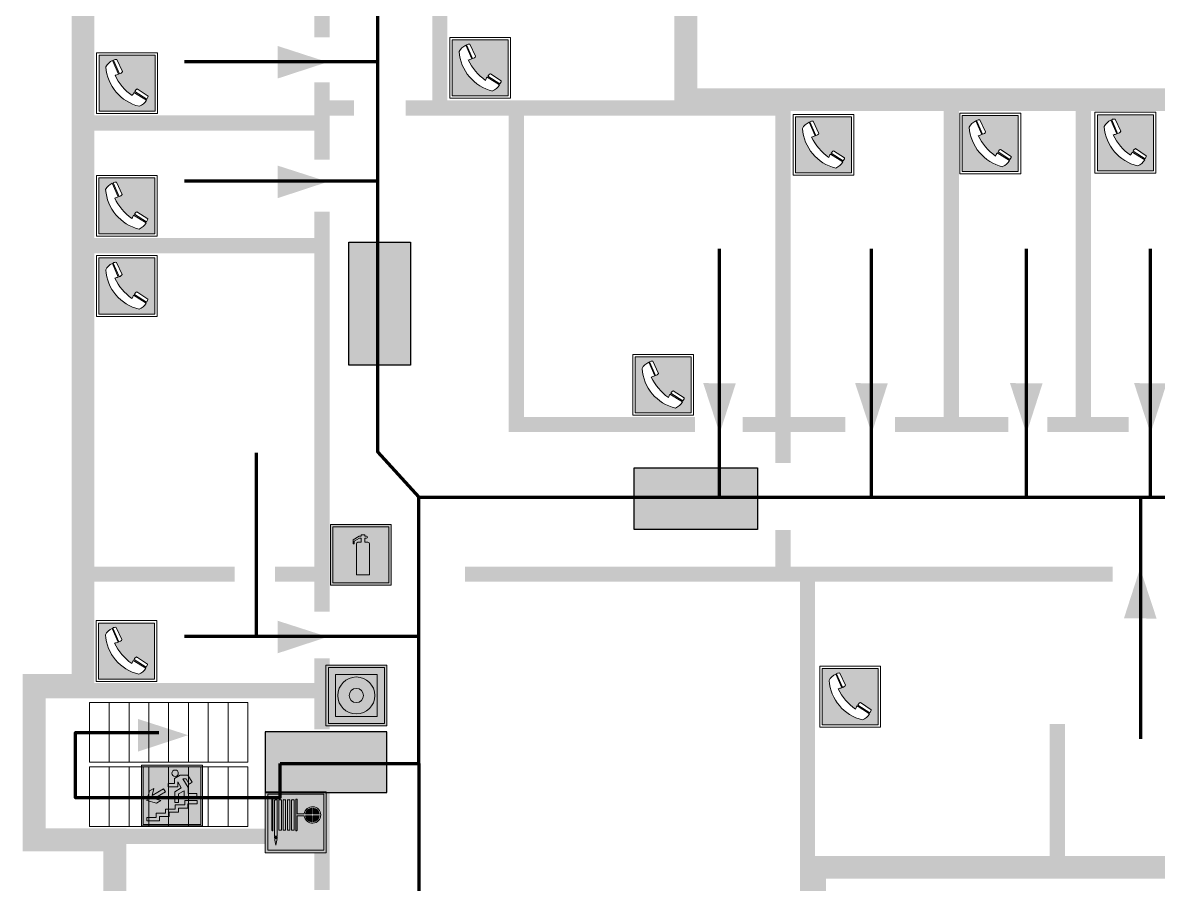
# Model space of a CAD drawing. Header units: millimetres. Extents: x 13810 to 67229, y 12374 to 21950.
# Drawn here: x 27641.1 to 27790.5, y 19144.4 to 19257.7 of the extents above; entities that cross this region are included whole.
import ezdxf

# ---------------------------------------------------------------- set-up
doc = ezdxf.new("R2010")
doc.units = ezdxf.units.MM
doc.layers.add('План_Штампы', color=7, linetype='Continuous')

# ---------------------------------------------------------------- blocks, each defined once
blk = doc.blocks.new('A$C32E8229D')
at = {"true_color": 0xffffff}
blk.add_hatch(color=7, dxfattribs=at).paths.add_polyline_path([(0, 0), (0, -8), (16, -8), (16, 0)])
h = blk.add_hatch(color=126)
h.paths.add_polyline_path([(0.2, -0.2), (15.8, -0.2), (15.8, -7.8), (0.2, -7.8)])
h.paths.add_polyline_path([(13.49, -2.05), (12.08, -2.05), (11.37, -2.63, 0.162397), (11.29, -2.84), (11.29, -3.63), (10.35, -3.63), (10.35, -4.05), (11.68, -4.05), (11.68, -3.48), (12.26, -4.28), (11.29, -5.1), (11.29, -6.78), (11.85, -6.78), (11.85, -5.44), (12.8, -4.64), (12.8, -5.94), (14.46, -5.94), (14.46, -5.39), (13.45, -5.39), (13.45, -3.97), (12.46, -2.59), (13.15, -2.59), (13.69, -3.34), (14.18, -3)], flags=16)
h.paths.add_polyline_path([(10.74, -1.82, 1), (11.8, -1.82, 1)], flags=16)
h.paths.add_polyline_path([(9.39, -3.59), (5.99, -3.59), (6.56, -3.03), (5.91, -3.03), (5.1, -3.83), (5.91, -4.64), (6.56, -4.64), (5.99, -4.09), (9.39, -4.09)], flags=16)
h.paths.add_polyline_path([(4.29, -1.08), (1.72, -1.08), (1.72, -6.6), (4.29, -6.6)], flags=16)
at = {"color": 126}
blk.add_lwpolyline([(16, -8), (0, -8), (0, 0), (16, 0)], close=True, dxfattribs=at)
blk = doc.blocks.new('вниз 3')
at = {"lineweight": 0, "true_color": 0xffffff}
h = blk.add_hatch(color=7, dxfattribs=at)
h.dxf.hatch_style = 1
h.paths.add_polyline_path([(40997.5, -4475.69), (40997.25, -4475.28), (40995.76, -4476.15), (40995.97, -4475.23), (40995.39, -4475.56), (40995.05, -4476.83), (40996.33, -4477.17), (40996.91, -4476.83), (40996, -4476.55)], flags=0)
h.paths.add_polyline_path([(40999.81, -4473.95), (41000.22, -4473.95), (41000.64, -4474.67), (41001.03, -4474.43), (41000.46, -4473.49), (41000.42, -4473.49), (40999.43, -4473.49), (40998.68, -4473.92), (40998.68, -4474.57), (40997.88, -4474.57), (40997.88, -4475), (40999.14, -4475), (40999.14, -4474.43), (40999.14, -4474.38), (40999.59, -4475.15), (40998.72, -4475.67), (40998.72, -4477.06), (40999.24, -4477.06), (40999.24, -4475.96), (40999.95, -4475.56), (40999.95, -4476.43), (41001.61, -4476.43), (41001.61, -4475.88), (41000.47, -4475.88), (41000.47, -4475.12)], flags=0)
h.paths.add_polyline_path([(40999.2, -4473.24, 1), (40998.35, -4473.24, 1)], flags=0)
h.paths.add_polyline_path([(41000.46, -4477.26), (41001.69, -4477.26), (41001.69, -4476.84), (41000.03, -4476.84), (41000.03, -4477.39), (40998.78, -4477.39), (40998.78, -4477.95), (40997.53, -4477.95), (40997.53, -4478.5), (40996.29, -4478.5), (40996.29, -4479.06), (40995.05, -4479.06), (40995.05, -4479.48), (40995.29, -4479.48), (40996.72, -4479.48), (40996.72, -4478.92), (40997.97, -4478.92), (40997.97, -4478.36), (40999.2, -4478.36), (40999.2, -4477.81), (41000.46, -4477.81)], flags=0)
h.paths.add_polyline_path([(41002.37, -4472.17), (40994.37, -4472.17), (40994.37, -4480.17), (41002.37, -4480.17)])
h.paths.add_polyline_path([(41002.16, -4479.96), (40994.57, -4479.96), (40994.57, -4472.37), (41002.16, -4472.37)], flags=16)
h.paths.add_polyline_path([(41001.61, -4475.88), (41001.61, -4476.43), (40999.95, -4476.43), (40999.95, -4475.56), (40999.24, -4475.96), (40999.24, -4477.06), (40998.72, -4477.06), (40998.72, -4475.67), (40999.59, -4475.15), (40999.14, -4474.38), (40999.14, -4474.43), (40999.14, -4475), (40997.88, -4475), (40997.88, -4474.57), (40998.68, -4474.57), (40998.68, -4473.92), (40999.43, -4473.49), (41000.42, -4473.49), (41000.46, -4473.49), (41001.03, -4474.43), (41000.64, -4474.67), (41000.22, -4473.95), (40999.81, -4473.95), (41000.47, -4475.12), (41000.47, -4475.88)], flags=0)
h.paths.add_polyline_path([(41001.69, -4476.84), (41001.69, -4477.26), (41000.46, -4477.26), (41000.46, -4477.81), (40999.2, -4477.81), (40999.2, -4478.36), (40997.97, -4478.36), (40997.97, -4478.92), (40996.72, -4478.92), (40996.72, -4479.48), (40995.05, -4479.48), (40995.05, -4479.06), (40996.29, -4479.06), (40996.29, -4478.5), (40997.53, -4478.5), (40997.53, -4477.95), (40998.78, -4477.95), (40998.78, -4477.39), (41000.03, -4477.39), (41000.03, -4476.84)], flags=0)
h.paths.add_polyline_path([(40998.35, -4473.24, -1), (40999.2, -4473.24, -1)], flags=0)
h.paths.add_polyline_path([(40997.5, -4475.69), (40996, -4476.55), (40996.91, -4476.83), (40996.33, -4477.17), (40995.05, -4476.83), (40995.39, -4475.56), (40995.97, -4475.23), (40995.76, -4476.15), (40997.25, -4475.28)], flags=0)
at = {"lineweight": 0}
h = blk.add_hatch(color=126, dxfattribs=at)
h.dxf.hatch_style = 1
h.paths.add_polyline_path([(41002.16, -4472.37), (40994.57, -4472.37), (40994.57, -4479.96), (41002.16, -4479.96)])
h.paths.add_polyline_path([(40995.97, -4475.23), (40995.76, -4476.15), (40997.25, -4475.28), (40997.5, -4475.69), (40996, -4476.55), (40996.91, -4476.83), (40996.33, -4477.17), (40995.05, -4476.83), (40995.39, -4475.56)], flags=16)
h.paths.add_polyline_path([(40997.88, -4474.57), (40998.68, -4474.57), (40998.68, -4473.92), (40999.43, -4473.49), (41000.42, -4473.49), (41000.46, -4473.49), (41001.03, -4474.43), (41000.64, -4474.67), (41000.22, -4473.95), (40999.81, -4473.95), (41000.47, -4475.12), (41000.47, -4475.88), (41001.61, -4475.88), (41001.61, -4476.43), (40999.95, -4476.43), (40999.95, -4475.56), (40999.24, -4475.96), (40999.24, -4477.06), (40998.72, -4477.06), (40998.72, -4475.67), (40999.59, -4475.15), (40999.14, -4474.38), (40999.14, -4474.43), (40999.14, -4475), (40997.88, -4475)], flags=16)
h.paths.add_polyline_path([(40998.35, -4473.24, -1), (40999.2, -4473.24, -1)], flags=16)
h.paths.add_polyline_path([(40997.53, -4477.95), (40998.78, -4477.95), (40998.78, -4477.39), (41000.03, -4477.39), (41000.03, -4476.84), (41001.69, -4476.84), (41001.69, -4477.26), (41000.46, -4477.26), (41000.46, -4477.81), (40999.2, -4477.81), (40999.2, -4478.36), (40997.97, -4478.36), (40997.97, -4478.92), (40996.72, -4478.92), (40996.72, -4479.48), (40995.05, -4479.48), (40995.05, -4479.06), (40996.29, -4479.06), (40996.29, -4478.5), (40997.53, -4478.5)], flags=16)
at = {"lineweight": 0, "true_color": 0xffffff}
h = blk.add_hatch(color=7, dxfattribs=at)
h.dxf.hatch_style = 1
h.paths.add_polyline_path([(40999.2, -4473.24, 1), (40998.35, -4473.24, 1)])
h.paths.add_polyline_path([(40999.81, -4473.95), (41000.22, -4473.95), (41000.64, -4474.67), (41001.03, -4474.43), (41000.46, -4473.49), (41000.42, -4473.49), (40999.43, -4473.49), (40998.68, -4473.92), (40998.68, -4474.57), (40997.88, -4474.57), (40997.88, -4475), (40999.14, -4475), (40999.14, -4474.43), (40999.14, -4474.38), (40999.59, -4475.15), (40998.72, -4475.67), (40998.72, -4477.06), (40999.24, -4477.06), (40999.24, -4475.96), (40999.95, -4475.56), (40999.95, -4476.43), (41001.61, -4476.43), (41001.61, -4475.88), (41000.47, -4475.88), (41000.47, -4475.12)])
h.paths.add_polyline_path([(40999.2, -4477.81), (41000.46, -4477.81), (41000.46, -4477.26), (41001.69, -4477.26), (41001.69, -4476.84), (41000.03, -4476.84), (41000.03, -4477.39), (40998.78, -4477.39), (40998.78, -4477.95), (40997.53, -4477.95), (40997.53, -4478.5), (40996.29, -4478.5), (40996.29, -4479.06), (40995.05, -4479.06), (40995.05, -4479.48), (40995.29, -4479.48), (40996.72, -4479.48), (40996.72, -4478.92), (40997.97, -4478.92), (40997.97, -4478.36), (40999.2, -4478.36)])
h.paths.add_polyline_path([(40997.5, -4475.69), (40997.25, -4475.28), (40995.76, -4476.15), (40995.97, -4475.23), (40995.39, -4475.56), (40995.05, -4476.83), (40996.33, -4477.17), (40996.91, -4476.83), (40996, -4476.55)])
at = {"color": 126, "lineweight": 0}
for points in [[(40994.37, -4472.17), (41002.37, -4472.17), (41002.37, -4480.17), (40994.37, -4480.17)], [(40994.57, -4472.37), (41002.16, -4472.37), (41002.16, -4479.96), (40994.57, -4479.96)]]:
    blk.add_lwpolyline(points, close=True, dxfattribs=at)
for points in [[(40999.14, -4474.43), (40999.14, -4475), (40997.88, -4475), (40997.88, -4474.57), (40998.68, -4474.57), (40998.68, -4473.92), (40999.43, -4473.49), (41000.42, -4473.49), (41000.46, -4473.49), (41001.03, -4474.43), (41000.64, -4474.67), (41000.22, -4473.95), (40999.81, -4473.95), (41000.47, -4475.12), (41000.47, -4475.88), (41001.61, -4475.88), (41001.61, -4476.43), (40999.95, -4476.43), (40999.95, -4475.56), (40999.24, -4475.96), (40999.24, -4477.06), (40998.72, -4477.06), (40998.72, -4475.67), (40999.59, -4475.15), (40999.14, -4474.38), (40999.14, -4474.43)], [(40995.05, -4476.83), (40995.39, -4475.56), (40995.97, -4475.23), (40995.76, -4476.15), (40997.25, -4475.28), (40997.5, -4475.69), (40996, -4476.55), (40996.91, -4476.83), (40996.33, -4477.17), (40995.05, -4476.83)], [(40995.29, -4479.48), (40995.05, -4479.48), (40995.05, -4479.06), (40996.29, -4479.06), (40996.29, -4478.5), (40997.53, -4478.5), (40997.53, -4477.95), (40998.78, -4477.95), (40998.78, -4477.39), (41000.03, -4477.39), (41000.03, -4476.84), (41001.69, -4476.84), (41001.69, -4477.26), (41000.46, -4477.26), (41000.46, -4477.81), (40999.2, -4477.81), (40999.2, -4478.36), (40997.97, -4478.36), (40997.97, -4478.92), (40996.72, -4478.92), (40996.72, -4479.48), (40995.05, -4479.48)]]:
    blk.add_lwpolyline(points, dxfattribs=at)
blk.add_circle((40998.77, -4473.24), 0.426, dxfattribs=at)
blk = doc.blocks.new('A$C7B4425F7')
at = {"true_color": 0xffffff}
blk.add_hatch(color=7, dxfattribs=at).paths.add_polyline_path([(0, 0), (-16, 0), (-16, -8), (0, -8)])
h = blk.add_hatch(color=126)
h.paths.add_polyline_path([(-0.2, -0.2), (-15.8, -0.2), (-15.8, -7.8), (-0.2, -7.8)])
h.paths.add_polyline_path([(-11.76, -2.03), (-11.76, -3.66), (-11.17, -3.66, -0.568275), (-11.17, -6.18), (-12.58, -6.18), (-12.58, -2.03)], flags=16)
h.paths.add_polyline_path([(-13.33, -4.12, -0.495768), (-13.59, -6.18), (-15.03, -6.18), (-15.03, -2.03), (-13.59, -2.03, -0.487973)], flags=16)
h.paths.add_polyline_path([(-10.25, -2.03), (-9.48, -2.03), (-9.48, -6.18), (-10.25, -6.18)], flags=16)
h.paths.add_polyline_path([(-13.84, -3.69), (-14.24, -3.69), (-14.24, -3.03), (-13.9, -3.03, -0.692621)], flags=0)
h.paths.add_polyline_path([(-9.15, -2.03), (-8.4, -2.03), (-8.04, -3.07), (-7.68, -2.03), (-6.93, -2.03), (-7.64, -4.1), (-6.93, -6.18), (-7.68, -6.18), (-8.04, -5.14), (-8.4, -6.18), (-9.15, -6.18), (-8.44, -4.1)], flags=16)
h.paths.add_polyline_path([(-11.76, -4.46), (-11.42, -4.46, -0.692621), (-11.36, -5.12), (-11.76, -5.12)], flags=0)
h.paths.add_polyline_path([(-13.9, -5.2), (-14.24, -5.2), (-14.24, -4.55), (-13.84, -4.55, -0.708038)], flags=0)
edge = h.paths.add_edge_path(flags=16)
edge.add_ellipse((-5.51, -4.08), major_axis=(0, 2.05), ratio=0.586184, start_angle=0, end_angle=360)
edge = h.paths.add_edge_path(flags=0)
edge.add_ellipse((-5.51, -4.08), major_axis=(0, 1.14), ratio=0.454828, start_angle=0, end_angle=360)
h.paths.add_polyline_path([(-4.13, -4.96, 0.377264), (-3.48, -4.52, 0.0555), (-3.16, -2.03), (-1.66, -2.03), (-1.66, -4.96), (-0.96, -4.96), (-0.96, -7.01), (-1.75, -7.01), (-1.75, -6.18), (-3.3, -6.18), (-3.3, -7.02), (-4.13, -7.02)], flags=16)
h.paths.add_polyline_path([(-2.73, -2.91), (-2.28, -2.91), (-2.28, -4.96), (-3.05, -4.96, 0.079136)], flags=0)
at = {"color": 126}
blk.add_lwpolyline([(-16, -8), (0, -8), (0, 0), (-16, 0)], close=True, dxfattribs=at)
blk = doc.blocks.new('A$C456E1F9C')
at = {"lineweight": 5}
h = blk.add_hatch(color=242, dxfattribs=at)
h.paths.add_polyline_path([(0.51, -1.47), (0.51, -13.26), (12.29, -13.26), (12.29, -1.47)])
h.paths.add_polyline_path([(5.42, -4.95, -0.254479), (4.78, -5.4), (3.52, -2.53, -0.209735), (4.23, -2.4)], flags=16)
h.paths.add_polyline_path([(8.53, -8.6), (10.87, -10.17), (10.54, -10.76), (8.03, -9.13, -0.192251)], flags=16)
h.paths.add_polyline_path([(4.61, -5.49, 0.005518), (3.87, -5.72, 0.128647), (7.49, -10.01, 0.00809), (7.83, -9.33), (10.47, -10.97, -0.16736), (8.99, -12.25, -0.327862), (1.95, -3.95, -0.166952), (3.36, -2.62)], flags=16)
at = {"color": 242, "lineweight": 5}
for p, q in [((0, -13.77), (0, -0.97)), ((12.8, -0.97), (0, -0.97)), ((12.8, -13.77), (12.8, -0.97)), ((4.61, -5.49), (3.36, -2.62)), ((3.52, -2.53), (4.78, -5.4)), ((4.23, -2.4), (5.42, -4.95)), ((7.83, -9.33), (10.47, -10.97)), ((8.03, -9.13), (10.54, -10.76)), ((10.81, -10.12), (8.53, -8.6)), ((10.54, -10.76), (10.8, -10.3)), ((10.8, -10.3), (10.81, -10.12)), ((0, -13.77), (12.8, -13.77))]:
    blk.add_line(p, q, dxfattribs=at)
blk.add_lwpolyline([(0.51, -1.47), (12.29, -1.47), (12.29, -13.26), (0.51, -13.26)], close=True, dxfattribs=at)
for centre, radius, start, end in [((4.02, -3.27), 0.891, 76.3284, 123.7092), ((4.59, -5.34), 2.99, 114.2845, 152.1974), ((11.12, -3.31), 9.19, 183.9915, 256.6009), ((14.98, -39.1), 35.17, 107.1487, 108.4135), ((13.86, -0.94), 11.08, 205.5536, 234.8762), ((4.68, -4.59), 0.824, 276.9621, 334.0723), ((-13.31, 0.8), 23.44, 332.5487, 334.4027), ((8.94, -9.5), 0.989, 114.4092, 157.9388), ((7.87, -9.46), 3, 291.9291, 329.9329)]:
    blk.add_arc(centre, radius, start, end, dxfattribs=at)
blk = doc.blocks.new('A$C54414219')
at = {"true_color": 0xffffff}
h = blk.add_hatch(color=7, dxfattribs=at)
h.paths.add_polyline_path([(2.39, -9.45), (2.39, -18.3), (11.23, -18.3), (11.23, -9.45)], flags=0)
h.paths.add_polyline_path([(10.71, -13.87, -1), (2.92, -13.87, -1)], flags=0)
h.paths.add_polyline_path([(8.3, -13.87, -1), (5.33, -13.87, -1)], flags=0)
h.paths.add_polyline_path([(0.41, -7.47), (0.41, -20.27), (13.21, -20.27), (13.21, -7.47)])
h.paths.add_polyline_path([(0.92, -19.77), (12.71, -19.77), (12.71, -7.98), (0.92, -7.98)], flags=16)
h.paths.add_polyline_path([(11.23, -9.45), (11.23, -18.3), (2.39, -18.3), (2.39, -9.45)], flags=0)
at = {"lineweight": 5}
h = blk.add_hatch(color=242, dxfattribs=at)
h.paths.add_polyline_path([(12.71, -7.98), (0.92, -7.98), (0.92, -19.77), (12.71, -19.77)])
h.paths.add_polyline_path([(11.23, -18.3), (2.39, -18.3), (2.39, -9.45), (11.23, -9.45)], flags=16)
h.paths.add_polyline_path([(10.71, -13.87, -1), (2.92, -13.87, -1)], flags=0)
h.paths.add_polyline_path([(8.3, -13.87, -1), (5.33, -13.87, -1)], flags=0)
at = {"true_color": 0xffffff}
h = blk.add_hatch(color=7, dxfattribs=at)
h.paths.add_polyline_path([(2.39, -9.45), (2.39, -18.3), (11.23, -18.3), (11.23, -9.45)])
h.paths.add_polyline_path([(10.71, -13.87, -1), (2.92, -13.87, -1)], flags=16)
h.paths.add_polyline_path([(8.3, -13.87, -1), (5.33, -13.87, -1)], flags=0)
at = {"lineweight": 5}
h = blk.add_hatch(color=242, dxfattribs=at)
h.paths.add_polyline_path([(2.92, -13.87, 1), (10.71, -13.87, 1)])
h.paths.add_polyline_path([(8.3, -13.87, -1), (5.33, -13.87, -1)], flags=16)
at = {"color": 242, "lineweight": 5}
for p, q in [((0.41, -20.27), (0.41, -7.47)), ((0.41, -7.47), (13.21, -7.47)), ((0.41, -7.47), (13.21, -7.47)), ((13.21, -20.27), (13.21, -7.47)), ((0.41, -20.27), (13.21, -20.27))]:
    blk.add_line(p, q, dxfattribs=at)
for points in [[(0.92, -7.98), (12.71, -7.98), (12.71, -19.77), (0.92, -19.77)], [(2.39, -9.45), (11.23, -9.45), (11.23, -18.3), (2.39, -18.3)]]:
    blk.add_lwpolyline(points, close=True, dxfattribs=at)
for radius in [3.89, 1.49]:
    blk.add_circle((6.81, -13.87), radius, dxfattribs=at)
blk = doc.blocks.new('A$C3AD82952')
at = {"true_color": 0xf5f5ff}
h = blk.add_hatch(color=7, dxfattribs=at)
h.dxf.hatch_style = 1
h.paths.add_polyline_path([(8.21, 8.73, 0.414214), (7.89, 9.05), (7.22, 9.05), (7.22, 9.92), (7.59, 9.92, 1), (7.57, 10.36), (7.22, 10.36), (7.22, 10.6), (6.43, 10.6), (6.43, 10.36), (6.01, 10.36), (4.74, 9.59), (4.74, 8.69), (4.98, 8.73), (4.98, 9.26), (6.12, 9.91), (6.43, 9.91), (6.43, 9.05), (5.76, 9.05, 0.414214), (5.44, 8.73), (5.44, 2.2), (8.21, 2.2)], flags=0)
h.paths.add_polyline_path([(12.8, 12.8), (0, 12.8), (0, 0), (12.8, 0)])
h.paths.add_polyline_path([(0.51, 12.29), (12.29, 12.29), (12.29, 0.51), (0.51, 0.51)], flags=16)
h.paths.add_polyline_path([(4.74, 9.59), (6.01, 10.36), (6.43, 10.36), (6.43, 10.6), (7.22, 10.6), (7.22, 10.36), (7.59, 10.36, -0.94586), (7.59, 9.92), (7.22, 9.92), (7.22, 9.05), (7.89, 9.05, -0.414214), (8.21, 8.73), (8.21, 2.2), (5.44, 2.2), (5.44, 8.73, -0.414214), (5.76, 9.05), (6.43, 9.05), (6.43, 9.91), (6.12, 9.91), (4.98, 9.26), (4.98, 8.73), (4.74, 8.69)], flags=0)
h = blk.add_hatch(color=242)
h.dxf.hatch_style = 1
h.paths.add_polyline_path([(12.29, 12.29), (0.51, 12.29), (0.51, 0.51), (12.29, 0.51)])
h.paths.add_polyline_path([(4.74, 8.69), (4.74, 9.59), (6.01, 10.36), (6.43, 10.36), (6.43, 10.6), (7.22, 10.6), (7.22, 10.36), (7.59, 10.36, -0.94586), (7.59, 9.92), (7.22, 9.92), (7.22, 9.05), (7.89, 9.05, -0.414214), (8.21, 8.73), (8.21, 2.2), (5.44, 2.2), (5.44, 8.73, -0.414214), (5.76, 9.05), (6.43, 9.05), (6.43, 9.91), (6.12, 9.91), (4.98, 9.26), (4.98, 8.73)], flags=16)
h = blk.add_hatch(color=7, dxfattribs=at)
h.dxf.hatch_style = 1
h.paths.add_polyline_path([(8.21, 8.73, 0.414214), (7.89, 9.05), (7.22, 9.05), (7.22, 9.92), (7.59, 9.92, 1), (7.57, 10.36), (7.22, 10.36), (7.22, 10.6), (6.43, 10.6), (6.43, 10.36), (6.01, 10.36), (4.74, 9.59), (4.74, 8.69), (4.98, 8.73), (4.98, 9.26), (6.12, 9.91), (6.43, 9.91), (6.43, 9.05), (5.76, 9.05, 0.414214), (5.44, 8.73), (5.44, 2.2), (8.21, 2.2)])
at = {"color": 242, "lineweight": 5}
for p, q in [((0, 0), (0, 12.8)), ((0, 12.8), (12.8, 12.8)), ((12.8, 0), (12.8, 12.8)), ((6.01, 10.36), (4.74, 9.59)), ((4.74, 9.59), (4.74, 8.69)), ((4.98, 9.26), (6.12, 9.91)), ((6.01, 10.36), (6.43, 10.36)), ((6.12, 9.91), (6.43, 9.91)), ((7.22, 10.6), (6.43, 10.6)), ((6.43, 10.6), (6.43, 10.36)), ((6.43, 9.91), (6.43, 9.05)), ((7.22, 10.36), (7.22, 10.6)), ((7.59, 10.36), (7.22, 10.36)), ((7.22, 9.05), (7.22, 9.92)), ((7.59, 9.92), (7.22, 9.92)), ((4.74, 8.69), (4.98, 8.73)), ((4.98, 8.73), (4.98, 9.26)), ((5.44, 2.2), (5.44, 8.73)), ((5.76, 9.05), (6.43, 9.05)), ((7.89, 9.05), (7.22, 9.05)), ((8.21, 2.2), (8.21, 8.73)), ((0, 0), (12.8, 0)), ((5.44, 2.2), (8.21, 2.2))]:
    blk.add_line(p, q, dxfattribs=at)
blk.add_lwpolyline([(0.51, 12.29), (12.29, 12.29), (12.29, 0.51), (0.51, 0.51)], close=True, dxfattribs=at)
for centre, radius, start, end in [((7.58, 10.14), 0.223, 273.1875, 86.8125), ((5.76, 8.73), 0.32, 90, 180), ((7.89, 8.73), 0.32, 0, 90)]:
    blk.add_arc(centre, radius, start, end, dxfattribs=at)
blk = doc.blocks.new('A$C37112FD5')
at = {"true_color": 0xf5f5ff}
h = blk.add_hatch(color=7, dxfattribs=at)
h.dxf.hatch_style = 1
h.paths.add_polyline_path([(12.8, -7.4), (0, -7.4), (0, -20.2), (12.8, -20.2)])
h.paths.add_polyline_path([(12.29, -7.91), (12.29, -19.69), (0.51, -19.69), (0.51, -7.91)], flags=16)
h.paths.add_polyline_path([(4.98, -9.04, -0.42597), (5.17, -9.22), (5.17, -12.25), (5.17, -15.29, -0.432244), (4.98, -15.47), (4.83, -15.47, -0.42597), (4.64, -15.29), (4.64, -12.25), (4.64, -9.22, -0.432244), (4.83, -9.04)], flags=0)
h.paths.add_polyline_path([(4.28, -9.22), (4.28, -12.25), (4.28, -15.29, -0.432244), (4.09, -15.47), (3.94, -15.47, -0.42597), (3.75, -15.29), (3.75, -12.25), (3.75, -9.22, -0.432244), (3.94, -9.04), (4.09, -9.04, -0.42597)], flags=0)
h.paths.add_polyline_path([(5.72, -9.04), (5.87, -9.04, -0.42597), (6.06, -9.22), (6.06, -12.25), (6.06, -15.29, -0.432244), (5.87, -15.47), (5.72, -15.47, -0.42597), (5.53, -15.29), (5.53, -12.25), (5.53, -9.22, -0.432244)], flags=0)
h.paths.add_polyline_path([(6.42, -8.9), (6.5, -8.9, -0.42597), (6.69, -9.08), (6.69, -12.03), (8.21, -12.03, -15.824349), (8.21, -12.47), (6.69, -12.47), (6.69, -15.42, -0.432244), (6.5, -15.6), (6.42, -15.6)], flags=0)
h.paths.add_polyline_path([(3.39, -9.22), (3.39, -12.25), (3.39, -15.29, -0.432244), (3.2, -15.47), (3.05, -15.47, -0.42597), (2.85, -15.29), (2.85, -12.25), (2.85, -9.22, -0.432244), (3.05, -9.04), (3.2, -9.04, -0.42597)], flags=0)
h.paths.add_polyline_path([(2.5, -9.22), (2.5, -16.71), (1.96, -16.71), (1.96, -9.22, -0.432244), (2.15, -9.04), (2.31, -9.04, -0.42597)], flags=0)
h.paths.add_polyline_path([(1.61, -8.9), (1.61, -15.6), (1.57, -15.6, -0.42597), (1.37, -15.42), (1.37, -12.03), (1.37, -9.09, -0.432244), (1.57, -8.9)], flags=0)
h.paths.add_polyline_path([(9.76, -10.81), (9.76, -12.03), (8.49, -12.03, -0.336371)], flags=0)
h.paths.add_polyline_path([(8.49, -12.47), (9.76, -12.47), (9.76, -13.7, -0.336371)], flags=0)
h.paths.add_polyline_path([(10.11, -10.81, -0.336371), (11.38, -12.03), (10.11, -12.03)], flags=0)
h.paths.add_polyline_path([(10.11, -12.47), (11.38, -12.47, -0.336371), (10.11, -13.7)], flags=0)
h.paths.add_polyline_path([(2.5, -16.84), (2.5, -17.05), (1.97, -17.05), (1.97, -16.84)], flags=0)
h.paths.add_polyline_path([(2.5, -17.24, -0.033778), (2.24, -18.6, -0.033778), (1.97, -17.24)], flags=0)
h = blk.add_hatch(color=242)
h.dxf.hatch_style = 1
h.paths.add_polyline_path([(12.29, -7.91), (0.51, -7.91), (0.51, -19.69), (12.29, -19.69)])
h.paths.add_polyline_path([(6.42, -15.6), (6.42, -8.9), (6.5, -8.9, -0.42597), (6.69, -9.08), (6.69, -12.03), (8.21, -12.03, -15.824349), (8.21, -12.47), (6.69, -12.47), (6.69, -15.42, -0.432244), (6.5, -15.6)], flags=16)
h.paths.add_polyline_path([(5.87, -15.47), (5.72, -15.47, -0.42597), (5.53, -15.29), (5.53, -12.25), (5.53, -9.22, -0.432244), (5.72, -9.04), (5.87, -9.04, -0.42597), (6.06, -9.22), (6.06, -12.25), (6.06, -15.29, -0.432244)], flags=16)
h.paths.add_polyline_path([(4.98, -15.47), (4.83, -15.47, -0.42597), (4.64, -15.29), (4.64, -12.25), (4.64, -9.22, -0.432244), (4.83, -9.04), (4.98, -9.04, -0.42597), (5.17, -9.22), (5.17, -12.25), (5.17, -15.29, -0.432244)], flags=16)
h.paths.add_polyline_path([(4.09, -15.47), (3.94, -15.47, -0.42597), (3.75, -15.29), (3.75, -12.25), (3.75, -9.22, -0.432244), (3.94, -9.04), (4.09, -9.04, -0.42597), (4.28, -9.22), (4.28, -12.25), (4.28, -15.29, -0.432244)], flags=16)
h.paths.add_polyline_path([(3.2, -15.47), (3.05, -15.47, -0.42597), (2.85, -15.29), (2.85, -12.25), (2.85, -9.22, -0.432244), (3.05, -9.04), (3.2, -9.04, -0.42597), (3.39, -9.22), (3.39, -12.25), (3.39, -15.29, -0.432244)], flags=16)
h.paths.add_polyline_path([(2.5, -17.05), (1.97, -17.05), (1.97, -16.84), (2.5, -16.84)], flags=16)
h.paths.add_polyline_path([(2.5, -17.24, -0.033778), (2.24, -18.6, -0.033778), (1.97, -17.24)], flags=16)
h.paths.add_polyline_path([(2.5, -16.71), (1.96, -16.71), (1.96, -9.22, -0.432244), (2.15, -9.04), (2.31, -9.04, -0.42597), (2.5, -9.22)], flags=16)
h.paths.add_polyline_path([(1.61, -15.6), (1.57, -15.6, -0.42597), (1.37, -15.42), (1.37, -12.03), (1.37, -9.09, -0.432244), (1.57, -8.9), (1.61, -8.9)], flags=16)
h.paths.add_polyline_path([(8.49, -12.47), (9.76, -12.47), (9.76, -13.7, -0.336371)], flags=0)
h.paths.add_polyline_path([(10.11, -13.7), (10.11, -12.47), (11.38, -12.47, -0.336371)], flags=0)
h.paths.add_polyline_path([(8.49, -12.03, -0.336371), (9.76, -10.81), (9.76, -12.03)], flags=0)
h.paths.add_polyline_path([(10.11, -12.03), (10.11, -10.81, -0.336371), (11.38, -12.03)], flags=0)
h = blk.add_hatch(color=7, dxfattribs=at)
h.dxf.hatch_style = 1
h.paths.add_polyline_path([(1.61, -8.9), (1.57, -8.9, 0.432244), (1.37, -9.09), (1.37, -12.03), (1.37, -15.42, 0.42597), (1.57, -15.6), (1.61, -15.6)])
h.paths.add_polyline_path([(2.5, -9.22, 0.42597), (2.31, -9.04), (2.15, -9.04, 0.432244), (1.96, -9.22), (1.96, -16.71), (2.5, -16.71)])
h.paths.add_polyline_path([(2.5, -16.84), (1.97, -16.84), (1.97, -17.05), (2.5, -17.05)])
h.paths.add_polyline_path([(2.5, -17.24), (1.97, -17.24, 0.033778), (2.24, -18.6, 0.033778)])
h.paths.add_polyline_path([(3.39, -12.25), (3.39, -9.22, 0.42597), (3.2, -9.04), (3.05, -9.04, 0.432244), (2.85, -9.22), (2.85, -12.25), (2.85, -15.29, 0.42597), (3.05, -15.47), (3.2, -15.47, 0.432244), (3.39, -15.29)])
h.paths.add_polyline_path([(4.28, -12.25), (4.28, -9.22, 0.42597), (4.09, -9.04), (3.94, -9.04, 0.432244), (3.75, -9.22), (3.75, -12.25), (3.75, -15.29, 0.42597), (3.94, -15.47), (4.09, -15.47, 0.432244), (4.28, -15.29)])
h.paths.add_polyline_path([(5.17, -12.25), (5.17, -9.22, 0.42597), (4.98, -9.04), (4.83, -9.04, 0.432244), (4.64, -9.22), (4.64, -12.25), (4.64, -15.29, 0.42597), (4.83, -15.47), (4.98, -15.47, 0.432244), (5.17, -15.29)])
h.paths.add_polyline_path([(6.06, -12.25), (6.06, -9.22, 0.42597), (5.87, -9.04), (5.72, -9.04, 0.432244), (5.53, -9.22), (5.53, -12.25), (5.53, -15.29, 0.42597), (5.72, -15.47), (5.87, -15.47, 0.432244), (6.06, -15.29)])
h.paths.add_polyline_path([(6.69, -12.47), (8.21, -12.47, 15.824349), (8.21, -12.03), (6.69, -12.03), (6.69, -9.08, 0.42597), (6.5, -8.9), (6.42, -8.9), (6.42, -15.6), (6.5, -15.6, 0.432244), (6.69, -15.42)])
h.paths.add_polyline_path([(8.49, -12.47), (9.76, -12.47), (9.76, -13.7, -0.336371)], flags=16)
h.paths.add_polyline_path([(8.49, -12.03, -0.336371), (9.76, -10.81), (9.76, -12.03)], flags=16)
h.paths.add_polyline_path([(10.11, -12.47), (11.38, -12.47, -0.336371), (10.11, -13.7)], flags=16)
h.paths.add_polyline_path([(10.11, -12.03), (10.11, -10.81, -0.336371), (11.38, -12.03)], flags=16)
h = blk.add_hatch(color=242)
h.dxf.hatch_style = 1
h.paths.add_polyline_path([(9.76, -10.81, 0.336371), (8.49, -12.03), (9.76, -12.03)])
h.paths.add_polyline_path([(10.11, -10.81), (10.11, -12.03), (11.38, -12.03, 0.336371)])
h.paths.add_polyline_path([(11.38, -12.47), (10.11, -12.47), (10.11, -13.7, 0.336371)])
h.paths.add_polyline_path([(9.76, -12.47), (8.49, -12.47, 0.336371), (9.76, -13.7)])
at = {"color": 242, "lineweight": 5}
for p, q in [((0, -20.2), (0, -7.4)), ((0, -7.4), (12.8, -7.4)), ((1.37, -12.03), (1.37, -9.08)), ((1.57, -8.9), (1.61, -8.9)), ((1.61, -8.9), (1.61, -15.6)), ((1.96, -16.71), (1.96, -9.22)), ((2.15, -9.04), (2.31, -9.04)), ((2.5, -16.71), (2.5, -9.22)), ((2.85, -12.25), (2.85, -9.22)), ((3.05, -9.04), (3.2, -9.04)), ((3.39, -12.25), (3.39, -9.22)), ((3.75, -12.25), (3.75, -9.22)), ((3.94, -9.04), (4.09, -9.04)), ((4.28, -12.25), (4.28, -9.22)), ((4.64, -12.25), (4.64, -9.22)), ((4.83, -9.04), (4.98, -9.04)), ((5.17, -12.25), (5.17, -9.22)), ((5.53, -12.25), (5.53, -9.22)), ((5.72, -9.04), (5.87, -9.04)), ((6.06, -12.25), (6.06, -9.22)), ((6.42, -8.9), (6.42, -15.6)), ((6.5, -8.9), (6.42, -8.9)), ((6.69, -12.03), (6.69, -9.08)), ((12.8, -20.2), (12.8, -7.4)), ((9.76, -10.81), (9.76, -12.03)), ((10.11, -10.81), (10.11, -12.03)), ((1.37, -12.03), (1.37, -15.42)), ((2.85, -12.25), (2.85, -15.29)), ((3.39, -12.25), (3.39, -15.29)), ((3.75, -12.25), (3.75, -15.29)), ((4.28, -12.25), (4.28, -15.29)), ((4.64, -12.25), (4.64, -15.29)), ((5.17, -12.25), (5.17, -15.29)), ((5.53, -12.25), (5.53, -15.29)), ((6.06, -12.25), (6.06, -15.29)), ((8.21, -12.03), (6.69, -12.03)), ((8.21, -12.47), (6.69, -12.47)), ((6.69, -12.47), (6.69, -15.42)), ((9.76, -12.03), (8.49, -12.03)), ((9.76, -12.47), (8.49, -12.47)), ((9.76, -12.47), (9.76, -13.7)), ((11.38, -12.03), (10.11, -12.03)), ((11.38, -12.47), (10.11, -12.47)), ((10.11, -12.47), (10.11, -13.7)), ((1.57, -15.6), (1.61, -15.6)), ((1.96, -16.71), (2.5, -16.71)), ((3.05, -15.47), (3.2, -15.47)), ((3.94, -15.47), (4.09, -15.47)), ((4.83, -15.47), (4.98, -15.47)), ((5.72, -15.47), (5.87, -15.47)), ((6.42, -15.6), (6.5, -15.6)), ((1.97, -16.84), (2.5, -16.84)), ((1.97, -17.05), (1.97, -16.84)), ((2.5, -17.05), (1.97, -17.05)), ((1.97, -17.24), (2.5, -17.24)), ((2.5, -16.84), (2.5, -17.05)), ((0, -20.2), (12.8, -20.2))]:
    blk.add_line(p, q, dxfattribs=at)
blk.add_lwpolyline([(0.51, -7.91), (12.29, -7.91), (12.29, -19.69), (0.51, -19.69)], close=True, dxfattribs=at)
for centre, radius, start, end in [((1.56, -9.09), 0.182, 87.1027, 180.6071), ((2.15, -9.22), 0.182, 87.1027, 180.6071), ((2.32, -9.22), 0.182, 359.3929, 92.8973), ((3.04, -9.22), 0.182, 87.1027, 180.6071), ((3.21, -9.22), 0.182, 359.3929, 92.8973), ((3.93, -9.22), 0.182, 87.1027, 180.6071), ((4.1, -9.22), 0.182, 359.3929, 92.8973), ((4.82, -9.22), 0.182, 87.1027, 180.6071), ((4.99, -9.22), 0.182, 359.3929, 92.8973), ((5.71, -9.22), 0.182, 87.1027, 180.6071), ((5.88, -9.22), 0.182, 359.3929, 92.8973), ((6.51, -9.09), 0.182, 359.3929, 92.8973), ((9.93, -12.25), 1.74, 187.2319, 172.7681), ((9.93, -12.25), 1.46, 96.9927, 171.3585), ((9.93, -12.25), 1.46, 8.6415, 83.0073), ((9.93, -12.25), 1.46, 188.6415, 263.0073), ((9.93, -12.25), 1.46, 276.9927, 351.3585), ((1.56, -15.42), 0.182, 179.3929, 272.8973), ((3.04, -15.29), 0.182, 179.3929, 272.8973), ((3.21, -15.29), 0.182, 267.1027, 0.6071), ((3.93, -15.29), 0.182, 179.3929, 272.8973), ((4.1, -15.29), 0.182, 267.1027, 0.6071), ((4.82, -15.29), 0.182, 179.3929, 272.8973), ((4.99, -15.29), 0.182, 267.1027, 0.6071), ((5.71, -15.29), 0.182, 179.3929, 272.8973), ((5.88, -15.29), 0.182, 267.1027, 0.6071), ((6.51, -15.42), 0.182, 267.1027, 0.6071), ((12.17, -15.98), 10.27, 187.041, 194.7793), ((-7.7, -15.98), 10.27, 345.2207, 352.959)]:
    blk.add_arc(centre, radius, start, end, dxfattribs=at)

msp = doc.modelspace()

# ---------------------------------------------------------------- linework, layer by layer
at = {"lineweight": 100}
for points, const_width in [([(28067.2, 19247.56), (27728.34, 19247.56), (27728.34, 19390.87), (27705.53, 19390.87), (27705.53, 19399.63), (27670.05, 19399.63), (27670.05, 19397.59)], 3), ([(27649.03, 19374.24), (27649.03, 19170.54), (27642.59, 19170.54), (27642.59, 19150.24), (27653.21, 19150.24), (27653.21, 19115.17), (27671.52, 19115.17), (27671.52, 19123.25), (27727.75, 19123.25), (27727.75, 19115.34), (27745.29, 19115.34), (27745.29, 19146.62), (28147.28, 19146.62)], 3), ([(27680.47, 19265.13), (27680.47, 19255.75)], 2), ([(27695.97, 19263.33), (27695.97, 19246.47), (27741.19, 19246.47)], 2), ([(27680.47, 19249.85), (27680.47, 19239.66)], 2), ([(27741.13, 19199.8), (27741.13, 19247.9)], 2), ([(27684.68, 19246.47), (27680.53, 19246.47)], 2), ([(27695.97, 19246.47), (27691.46, 19246.47)], 2), ([(27706.03, 19246.47), (27706.03, 19204.85), (27729.55, 19204.85)], 2), ([(27763.26, 19204.85), (27763.26, 19246.51)], 2), ([(27780.64, 19247.4), (27780.64, 19204.85)], 2), ([(27680.47, 19244.49), (27648.74, 19244.49)], 2), ([(27680.47, 19232.86), (27680.47, 19180.24)], 2), ([(27680.47, 19228.38), (27648.74, 19228.38)], 2), ([(27735.83, 19204.85), (27749.32, 19204.85)], 2), ([(27755.86, 19204.85), (27770.79, 19204.85)], 2), ([(27775.89, 19204.85), (27786.62, 19204.85)], 2), ([(27741.13, 19185.52), (27741.13, 19190.98)], 2), ([(27669, 19185.17), (27648.69, 19185.17)], 2), ([(27680.42, 19185.17), (27674.3, 19185.17)], 2), ([(27699.28, 19185.17), (27784.49, 19185.17)], 2), ([(27744.34, 19115.54), (27744.34, 19185.17)], 2), ([(27680.47, 19174.1), (27680.47, 19164.75)], 2), ([(27643.17, 19169.84), (27680.47, 19169.84)], 2), ([(27777.23, 19165.49), (27777.23, 19146.77)], 2), ([(27680.47, 19157.63), (27680.47, 19143.63)], 2), ([(27642.59, 19150.71), (27680.47, 19150.71)], 2)]:
    msp.add_lwpolyline(points, dxfattribs=dict(at, const_width=const_width))
at = {"color": 126, "lineweight": 100, "true_color": 0x008754}
for points in [[(27687.79, 19380.77), (27687.79, 19201.27), (27693.2, 19195.29)], [(27687.79, 19252.56), (27662.39, 19252.56)], [(27674.98, 19160.27), (27693.2, 19160.27), (27693.2, 19195.29), (28093.9, 19195.29), (28104.97, 19187.69), (28139.87, 19187.69), (28139.87, 19211.74), (28145.04, 19211.74), (28145.04, 19238.84)], [(27687.79, 19236.83), (27662.39, 19236.83)], [(27732.79, 19195.29), (27732.79, 19227.96)], [(27752.79, 19195.29), (27752.79, 19227.96)], [(27773.15, 19195.29), (27773.15, 19227.96)], [(27789.48, 19195.29), (27789.48, 19227.96)], [(27671.87, 19176.98), (27671.87, 19201.13)], [(27788.16, 19195.29), (27788.16, 19163.52)], [(27693.2, 19176.98), (27662.39, 19176.98)], [(27659.01, 19164.32), (27648, 19164.32), (27648, 19155.81), (27674.98, 19155.81), (27674.98, 19160.27)], [(27693.2, 19160.27), (27693.2, 19140.9), (27662.55, 19140.9)]]:
    msp.add_lwpolyline(points, dxfattribs=at)
at = {"lineweight": 0}
for points in [[(27649.87, 19160.44), (27652.47, 19160.44), (27652.47, 19168.31), (27649.87, 19168.31)], [(27652.47, 19160.44), (27655.08, 19160.44), (27655.08, 19168.31), (27652.47, 19168.31)], [(27655.08, 19160.44), (27657.69, 19160.44), (27657.69, 19168.31), (27655.08, 19168.31)], [(27657.69, 19160.44), (27660.29, 19160.44), (27660.29, 19168.31), (27657.69, 19168.31)], [(27660.29, 19160.44), (27662.9, 19160.44), (27662.9, 19168.31), (27660.29, 19168.31)], [(27662.9, 19160.44), (27665.5, 19160.44), (27665.5, 19168.31), (27662.9, 19168.31)], [(27665.5, 19160.44), (27668.11, 19160.44), (27668.11, 19168.31), (27665.5, 19168.31)], [(27668.11, 19160.44), (27670.71, 19160.44), (27670.71, 19168.31), (27668.11, 19168.31)], [(27649.87, 19151.98), (27652.47, 19151.98), (27652.47, 19159.84), (27649.87, 19159.84)], [(27652.47, 19151.98), (27655.08, 19151.98), (27655.08, 19159.84), (27652.47, 19159.84)], [(27655.08, 19151.98), (27657.69, 19151.98), (27657.69, 19159.84), (27655.08, 19159.84)], [(27657.69, 19151.98), (27660.29, 19151.98), (27660.29, 19159.84), (27657.69, 19159.84)], [(27660.29, 19151.98), (27662.9, 19151.98), (27662.9, 19159.84), (27660.29, 19159.84)], [(27662.9, 19151.98), (27665.5, 19151.98), (27665.5, 19159.84), (27662.9, 19159.84)], [(27665.5, 19151.98), (27668.11, 19151.98), (27668.11, 19159.84), (27665.5, 19159.84)], [(27668.11, 19151.98), (27670.71, 19151.98), (27670.71, 19159.84), (27668.11, 19159.84)]]:
    msp.add_lwpolyline(points, close=True, dxfattribs=at)
at = {"layer": 'План_Штампы', "color": 126, "true_color": 0x008754}
for points in [[(27674.62, 19250.34), (27674.63, 19254.63), (27681.22, 19252.5)], [(27674.62, 19234.61), (27674.63, 19238.9), (27681.22, 19236.78)], [(27730.63, 19210.29), (27734.92, 19210.28), (27732.79, 19203.69)], [(27750.62, 19210.29), (27754.92, 19210.28), (27752.79, 19203.69)], [(27770.99, 19210.29), (27775.28, 19210.28), (27773.16, 19203.69)], [(27787.32, 19210.29), (27791.61, 19210.28), (27789.48, 19203.69)], [(27790.28, 19179.34), (27785.98, 19179.35), (27788.11, 19185.94)], [(27674.62, 19174.76), (27674.63, 19179.05), (27681.22, 19176.93)], [(27656.26, 19161.84), (27656.27, 19166.13), (27662.86, 19164)]]:
    msp.add_solid(points, dxfattribs=at)

# ---------------------------------------------------------------- block references
for name, p, xscale, yscale, zscale in [('A$C456E1F9C', (27697.29, 19256.36), 0.625, 0.625, 0.625), ('A$C456E1F9C', (27650.82, 19254.35), 0.625, 0.625, 0.625), ('A$C456E1F9C', (27764.4, 19246.41), 0.625, 0.625, 0.625), ('A$C456E1F9C', (27782.17, 19246.51), 0.625, 0.625, 0.625), ('A$C456E1F9C', (27742.46, 19246.23), 0.625, 0.625, 0.625), ('A$C456E1F9C', (27650.78, 19238.21), 0.625, 0.625, 0.625), ('A$C456E1F9C', (27650.79, 19227.67), 0.625, 0.625, 0.625), ('A$C456E1F9C', (27721.36, 19214.67), 0.625, 0.625, 0.625), ('A$C3AD82952', (27681.59, 19183.71), 0.625, 0.625, 0.625), ('A$C456E1F9C', (27650.75, 19179.67), 0.625, 0.625, 0.625), ('A$C54414219', (27680.73, 19177.89), 0.625, 0.625, 0.625), ('A$C456E1F9C', (27745.97, 19173.67), 0.625, 0.625, 0.625), ('A$C37112FD5', (27673.01, 19161.17), 0.6249984004534781, 0.6249984004534781, 0.6249984004534781)]:
    msp.add_blockref(name, p, dxfattribs=dict(xscale=xscale, yscale=yscale, zscale=zscale))
at = {"color": 126, "true_color": 0x008754}
msp.add_blockref('вниз 3', (-13337.63, 23632.23), dxfattribs=at)
at = {"layer": 'План_Штампы', "color": 126, "true_color": 0x008754, "xscale": 1.012510887696, "yscale": 1.012510887696, "zscale": 1.012510887696}
for p, rotation in [((27684.01, 19212.64), 89.99786532371444), ((27721.55, 19199.15), 359.9978653237144)]:
    msp.add_blockref('A$C32E8229D', p, dxfattribs=dict(at, rotation=rotation))
at = {"layer": 'План_Штампы'}
msp.add_blockref('A$C7B4425F7', (27689.01, 19164.46), dxfattribs=at)

doc.saveas('drawing.dxf')
